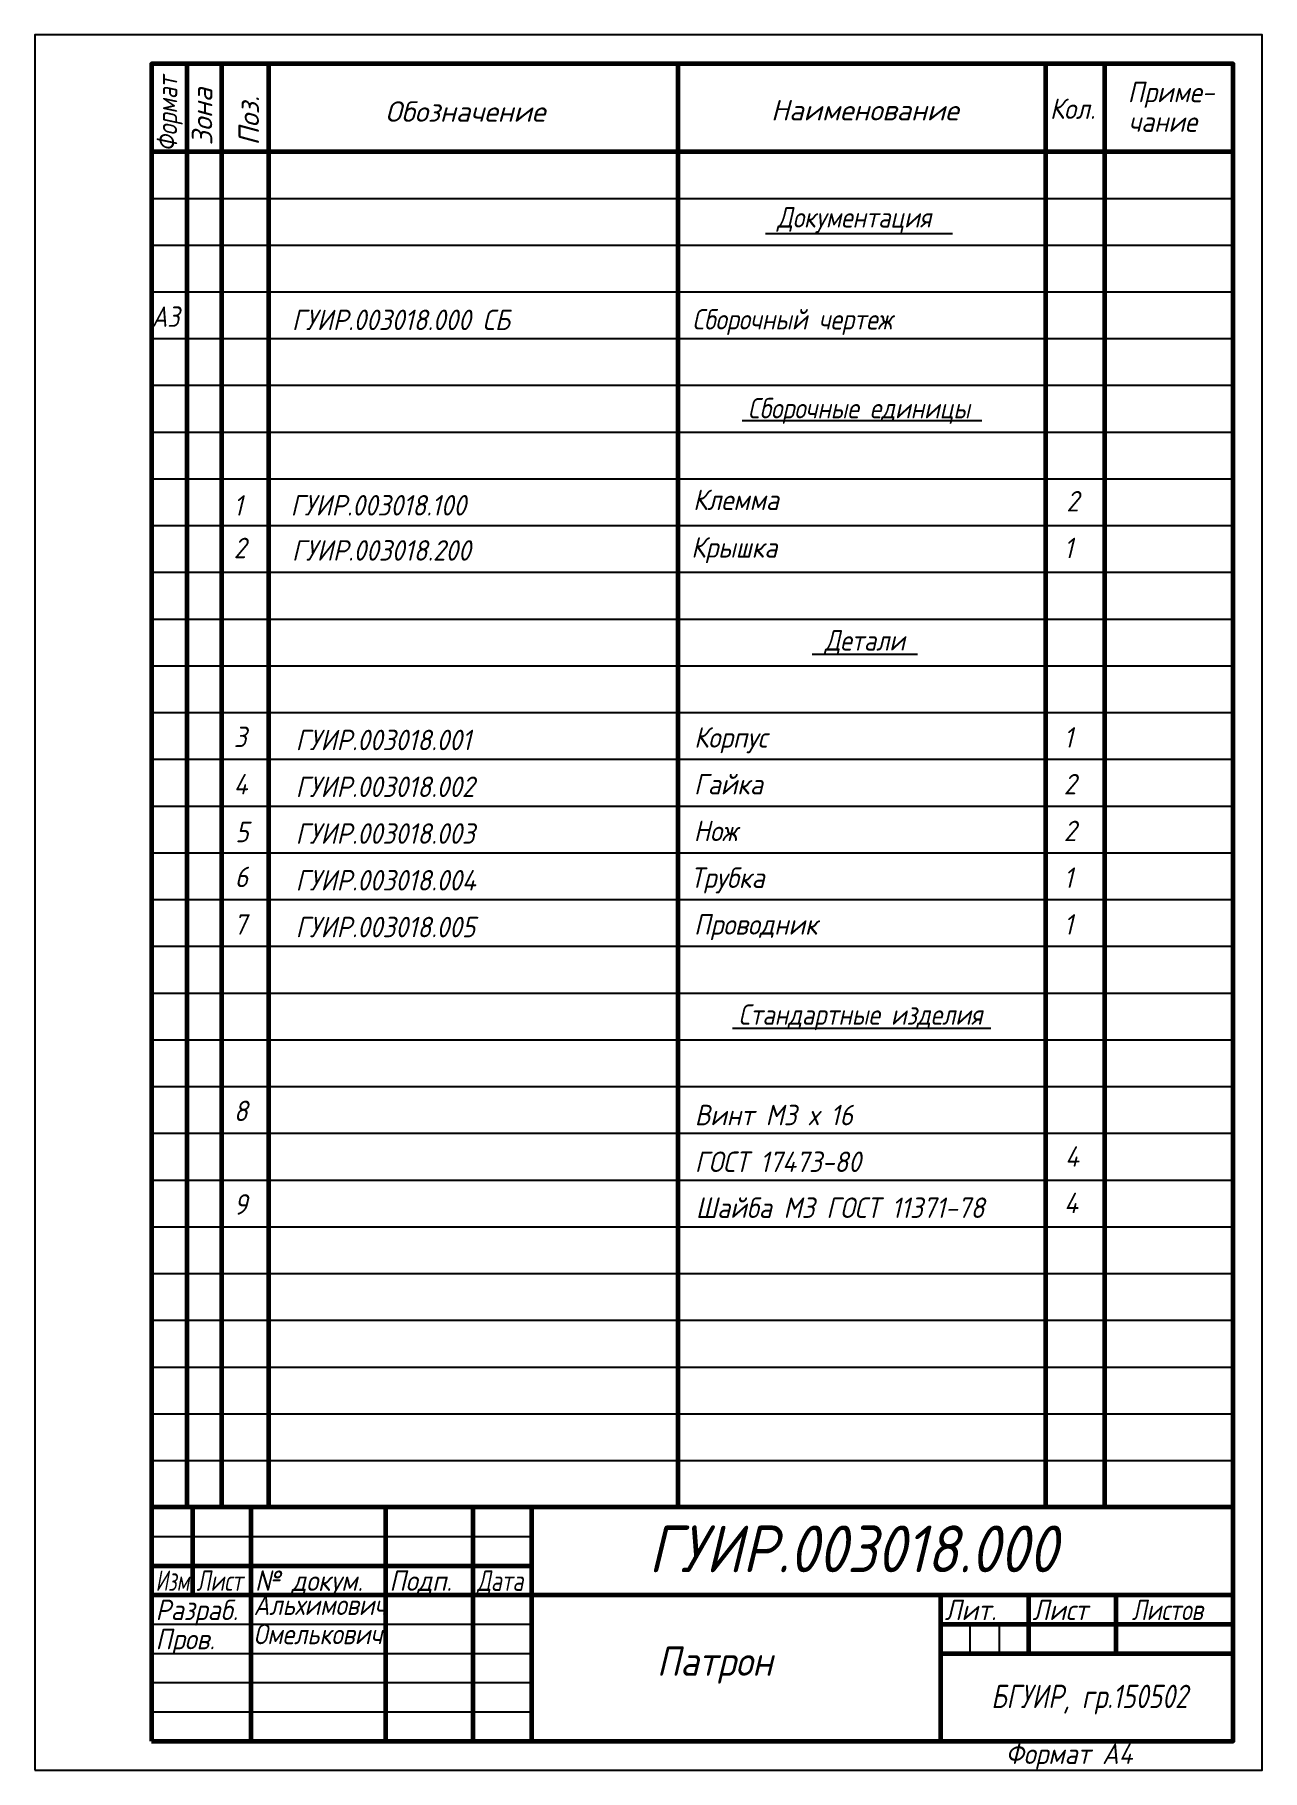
# Model space of a CAD drawing. Header units: millimetres. Extents: x 0 to 210, y 0 to 297.
import ezdxf
from ezdxf.enums import TextEntityAlignment as Align

# ---------------------------------------------------------------- set-up
doc = ezdxf.new("R2010")
doc.units = ezdxf.units.MM
doc.header["$LTSCALE"] = 0.5
doc.layers.get('Defpoints').update_dxf_attribs({"color": 5})
doc.layers.add('4-текст', color=7, linetype='Continuous', true_color=0x00ad00)
doc.styles.get("Standard").update_dxf_attribs({"font": 'ISOCPEUI.TTF', "width": 0.9})

msp = doc.modelspace()

# ---------------------------------------------------------------- linework, layer by layer
at = {"color": 0, "linetype": 'Continuous'}
for p, q in [((20, 292), (20, 277)), ((40, 292), (110, 292)), ((173, 292), (183, 292)), ((20, 35), (85, 35)), ((20, 30), (85, 30)), ((155, 30), (155, 25)), ((20, 5), (205, 5))]:
    msp.add_line(p, q, dxfattribs=at)
at = {"color": 0, "linetype": 'Continuous', "lineweight": 60}
for p, q in [((26, 292), (26, 45)), ((32, 45), (32, 292)), ((40, 292), (40, 45)), ((110, 292), (110, 45)), ((173, 45), (173, 292)), ((183, 292), (183, 45)), ((20, 277), (205, 277)), ((205, 45), (20, 45)), ((27, 45), (27, 30)), ((37, 5), (37, 45)), ((60, 45), (60, 5)), ((75, 5), (75, 45)), ((85, 45), (85, 5)), ((20, 35), (85, 35)), ((20, 30), (85, 30)), ((85, 30), (205, 30)), ((155, 5), (155, 30)), ((170, 30), (170, 20)), ((185, 20), (185, 30)), ((155, 25), (205, 25)), ((155, 20), (205, 20)), ((155, 5), (205, 5))]:
    msp.add_line(p, q, dxfattribs=at)
at = {"color": 0, "linetype": 'Continuous', "lineweight": -3}
for p, q in [((20, 269), (205, 269)), ((20, 261), (205, 261)), ((20, 253), (205, 253)), ((20, 245), (205, 245)), ((20, 237), (205, 237)), ((20, 229), (205, 229)), ((20, 221), (205, 221)), ((20, 213), (205, 213)), ((20, 205), (205, 205)), ((20, 197), (205, 197)), ((20, 189), (205, 189)), ((20, 181), (205, 181)), ((20, 173), (205, 173)), ((20, 165), (205, 165)), ((20, 157), (205, 157)), ((20, 149), (205, 149)), ((20, 141), (205, 141)), ((20, 133), (205, 133)), ((20, 125), (205, 125)), ((20, 117), (205, 117)), ((20, 109), (205, 109)), ((20, 101), (205, 101)), ((20, 93), (205, 93)), ((20, 85), (205, 85)), ((20, 77), (205, 77)), ((20, 69), (205, 69)), ((20, 61), (205, 61)), ((20, 53), (205, 53)), ((20, 40), (85, 40)), ((20, 25), (85, 25)), ((160, 20), (160, 25)), ((165, 25), (165, 20)), ((20, 20), (85, 20)), ((20, 15), (85, 15)), ((20, 10), (85, 10))]:
    msp.add_line(p, q, dxfattribs=at)
at = {"color": 0, "linetype": 'Continuous', "lineweight": 60}
msp.add_lwpolyline([(20, 5), (205, 5), (205, 292), (20, 292)], close=True, dxfattribs=at)
at = {"layer": '4-текст', "color": 0, "lineweight": -3}
for p, q in [((125, 263), (157, 263)), ((121, 231), (162, 231)), ((133, 191), (151, 191)), ((119.39, 127.02), (163.57, 127.02))]:
    msp.add_line(p, q, dxfattribs=at)
at = {"layer": 'Defpoints', "color": 0}
msp.add_lwpolyline([(0, 0), (210, 0), (210, 297), (0, 297)], close=True, dxfattribs=at)

# ---------------------------------------------------------------- texts
at = {"color": 0, "linetype": 'Continuous', "width": 0.8}
msp.add_text('Формат', height=3.5, rotation=90, dxfattribs=at).set_placement((24.38, 277))
at = {"color": 0, "linetype": 'Continuous'}
for s, p in [('Зона', (30.38, 278.04)), ('Поз.', (38.38, 278.04))]:
    msp.add_text(s, height=3.5, rotation=90, dxfattribs=at).set_placement(p)
for s, width, p in [('Приме-', 0.9, (186.98, 285.44)), ('Кол.', 0.9, (173.67, 282.59)), ('чание', 0.9, (187.11, 280.38)), ('Изм.', 0.7, (20.67, 30.7)), ('Лист', 0.75, (27.67, 30.7)), ('№ докум.', 0.9, (37.67, 30.7)), ('Подп.', 0.9, (60.67, 30.7)), ('Дата', 0.75, (75.67, 30.7)), ('Разраб.', 0.9, (20.67, 25.7)), ('Лит.', 0.9, (155.67, 25.7)), ('Лист', 0.9, (170.67, 25.7)), ('Листов', 0.8, (187.67, 25.7)), ('Пров.', 0.9, (20.67, 20.7)), ('Формат А4', 0.9, (166.07, 1.08))]:
    msp.add_text(s, height=3.5, dxfattribs=dict(at, width=width)).set_placement(p)
for s, p in [('Обозначение', (59.96, 282.1)), ('Наименование', (125.95, 282.33))]:
    msp.add_text(s, height=3.5, dxfattribs=at).set_placement(p)
at = {"layer": '4-текст', "color": 0, "lineweight": -3}
for s, height, width, p in [('Документация', 3.5, 0.85, (127, 264)), ('А3', 3.5, 0.85, (20, 247)), ('ГУИР.003018.000 СБ', 3.5, 0.9, (44, 246.45)), ('Сборочный чертеж', 3.5, 0.85, (112.5, 246.55)), ('1', 3.5, 0.9, (34, 214.71)), ('ГУИР.003018.100', 3.5, 0.9, (43.78, 214.72)), ('Клемма', 3.5, 0.9, (112.63, 215.66)), ('2', 3.5, 0.9, (176.48, 215.42)), ('2', 3.5, 0.9, (34.04, 207.42)), ('Крышка', 3.5, 0.9, (112.3, 207.52)), ('1', 3.5, 0.9, (176.05, 207.42)), ('ГУИР.003018.200', 3.5, 0.9, (44, 207)), ('3', 3.5, 0.9, (34.05, 175.09)), ('Корпус', 3.5, 0.9, (112.81, 175)), ('1', 3.5, 0.9, (176.04, 175)), ('ГУИР.003018.001', 3.5, 0.9, (44.64, 174.56)), ('4', 3.5, 0.9, (34.05, 167)), ('ГУИР.003018.002', 3.5, 0.9, (44.64, 166.55)), ('Гайка', 3.5, 0.9, (112.78, 167)), ('2', 3.5, 0.9, (176.04, 167)), ('5', 3.5, 0.9, (34.32, 158.82)), ('ГУИР.003018.003', 3.5, 0.9, (44.64, 158.55)), ('Нож', 3.5, 0.9, (112.74, 159)), ('2', 3.5, 0.9, (176.05, 159)), ('6', 3.5, 0.9, (34.22, 151.13)), ('Трубка', 3.5, 0.9, (112.16, 151)), ('1', 3.5, 0.9, (176.04, 151)), ('ГУИР.003018.004', 3.5, 0.9, (44.64, 150.55)), ('7', 3.5, 0.9, (34.05, 143)), ('ГУИР.003018.005', 3.5, 0.9, (44.64, 142.55)), ('Проводник', 3.5, 0.9, (112.79, 143)), ('1', 3.5, 0.9, (176.04, 143)), ('8', 3.5, 0.9, (34.06, 111.09)), ('Винт М3 х 16', 3.5, 0.9, (112.92, 110.38)), ('ГОСТ 17473-80', 3.5, 0.9, (112.92, 102.38)), ('4', 3.5, 0.9, (176.27, 103.29)), ('9', 3.5, 0.9, (34.06, 95.09)), ('Шайба М3 ГОСТ 11371-78', 3.5, 0.9, (113.1, 94.52)), ('4', 3.5, 0.9, (176.1, 95.33)), ('ГУИР.003018.000', 8, 0.9, (105, 33.89)), ('Альхимович', 3.5, 0.85, (37.45, 26.57)), ('Омелькович', 3.5, 0.85, (37.45, 21.57)), ('Патрон', 5, 0.9, (106.43, 16.17)), ('БГУИР, гр.150502', 4, 0.8, (163.62, 10.64))]:
    msp.add_text(s, height=height, dxfattribs=dict(at, width=width)).set_placement(p)
at = {"layer": '4-текст', "color": 0, "lineweight": -3, "width": 0.85}
for s, p in [('Сборочные единицы', (141, 232.63)), ('Детали', (142, 193)), ('Стандартные изделия', (141.26, 128.86))]:
    msp.add_text(s, height=3.5, dxfattribs=at).set_placement(p, align=Align.MIDDLE)

doc.saveas('drawing.dxf')
